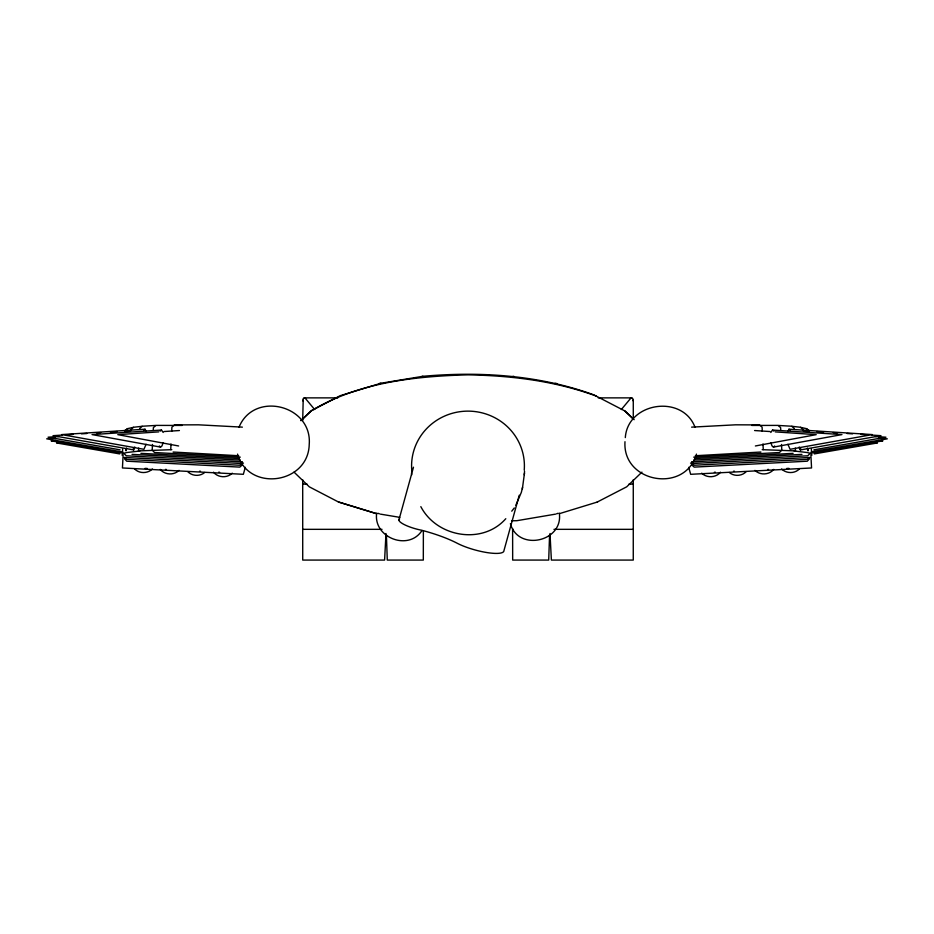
<?xml version="1.0" encoding="UTF-8"?>
<svg xmlns="http://www.w3.org/2000/svg" width="934" height="934" viewBox="0 0 934 934"><rect width="100%" height="100%" fill="white"/><g stroke="black" fill="none" stroke-linecap="round" stroke-linejoin="round"><path stroke-width="1.4" d="M122.681 451.846L122.786 453.2L51.113 440.825L55.958 440.509M121.945 455.021L123.335 453.515L126.522 452.558L139.855 451.005L138.524 450.912L138.676 448.098M524.266 474.857L524.546 471.25M549.577 534.902L548.702 560.073L512.673 560.073L512.614 529.333L513.303 529.333M302.698 420.417L303.223 398.584A14.874 3.794 90 0 1 305.476 398.526L314.665 409.536M123.113 455.197L122.436 467.969L243.342 474.309L245.303 467.327M152.499 444.467L152.207 450.083L154.53 452.523L240.272 457.158M153.234 430.422L153.386 427.609L155.955 425.402L182.177 425.437M170.735 449.593L171.027 443.965M171.693 431.333L171.914 427.118L174.518 424.912L198.452 424.818L242.373 427.142M242.396 462.12L242.245 464.934L239.804 467.117L126.709 461.198L124.514 458.769M385.987 533.512L384.598 560.073L302.721 560.073L302.698 479.772M122.669 449.207L122.401 451.939L46.7 438.828L55.608 438.256M624.986 441.712C622.278 482.808 685.229 493.771 696.46 454.099M625.313 437.591C627.73 402.11 682.614 394.02 695.059 427.375M878.392 438.256L887.3 438.828L811.634 451.717M242.338 463.147L239.699 465.237L126.989 459.376L124.572 458.162M515.837 505.247L521.359 492.311L522.573 487.244M522.351 488.984L524.499 473.048M633.159 400.849L632.762 398.584A14.874 3.794 -90 0 0 630.508 398.526L621.32 409.536M808.377 449.651L808.073 450.83L807.63 449.511M126.604 447.993L125.95 450.795L125.623 449.651M787.817 431.38L789.008 429.22L872.391 434.59L790.071 449.312L787.922 444.28M134.788 446.989L133.714 449.908L53.04 435.676L62.426 435.069M146.078 444.28L143.929 449.312L61.609 434.59L144.992 429.22L146.183 431.38M398.935 519.911L413.482 467.21M519.257 495.207L503.94 550.675A28.137 6.573 15.4 0 1 487.151 552.601A28.137 6.573 15.4 0 1 457.532 543.425A51.066 11.932 15.4 0 0 421.316 530.173A18.645 4.355 15.4 0 1 399.624 518.919M163.123 442.798L161.967 445.95L160.566 447.106L92.057 434.59L161.465 430.049L163.228 432.465M800.905 448.822L800.333 449.943L799.574 448.577M770.772 432.465L772.535 430.049L841.943 434.59L773.434 447.106L772.033 445.95L770.877 442.798M238.941 427.375C253.791 390.494 312.435 404.994 309.224 444.456C308.302 484.034 248.456 492.335 237.54 454.099M143.941 430.527L144.992 429.22M774.695 445.973L773.434 447.106M421.97 530.535C408.59 551.469 373.075 537.54 376.671 513.14M160.181 431.111L161.465 430.049M511.75 511.178L514.295 507.956M505.796 518.709C482.434 545.199 436.773 537.237 420.837 506.648M809.486 458.769L807.291 461.198L694.196 467.117L691.755 464.934L691.604 462.12M810.198 453.34L807.747 455.792L692.479 461.828M133.667 449.943L133.095 448.822M300.806 420.65L310.999 411.018C357.944 382.508 414.147 376.285 467.992 374.849C511.493 375.62 555.158 380.944 596.172 396.039M301.215 420.487L311.524 410.61L340.233 395.677L380.932 383.232M641.927 472.137L626.679 486.836L597.071 502.13M720.534 472.184C715.934 477.799 706.875 478.266 701.714 473.176M746.266 471.588C741.97 476.223 734.054 476.644 729.291 472.476M773.772 469.393C769.161 475.009 760.113 475.476 754.941 470.386M799.504 468.798C794.881 473.818 786.381 473.701 781.56 468.985M124.409 430.819L127.584 428.753M242.046 461.98L240.05 463.427L124.234 457.462M124.981 430.878L127.456 428.659L133.422 427.352M130.958 429.488L133.48 427.27L142.096 426.301M139.703 428.437L142.26 426.231L155.383 425.46M152.44 468.985C147.619 473.701 139.119 473.818 134.496 468.798M179.059 470.386C173.887 475.476 164.839 475.009 160.228 469.393M204.709 472.476C199.946 476.644 192.03 476.223 187.734 471.588M232.286 473.176C227.125 478.266 218.066 477.799 213.466 472.184M809.428 458.162L807.011 459.376L694.301 465.237L691.662 463.147M556.652 513.805L558.053 513.28M559.606 513.595L597.55 501.978M555.602 514.12L516.876 520.693L511.89 520.798M755.384 445.973L816.211 434.649L775.243 431.87M421.958 376.46L422.927 376.297C480.333 371.207 539.257 375.071 593.767 394.837L624.986 411.018L634.163 419.681M800.333 449.943L880.96 435.676L871.574 435.069M813.923 449.826L885.934 437.205L875.508 436.528M814.285 453.912L877.411 442.949L874.551 442.763M379.052 383.559L422.927 376.297M760.906 452.033L695.305 455.734M714.358 472.277L715.327 472.195M767.596 469.487L768.565 469.405M138.524 450.912L171.809 449.674M795.324 448.098L795.476 450.912L794.145 451.005L807.478 452.558L810.665 453.515L812.055 455.021M793.106 453.352L694.744 458.547M801.944 454.391L693.845 460.1M690.541 463.159L692.923 462.995M158.757 431.87L117.789 434.649L178.616 445.973M164.069 431.531L179.421 430.539M66.466 434.812L73.249 434.38M81.421 433.855L86.897 433.504M96.529 432.886L100.674 432.617M110.375 432.01L117.334 431.566M125.693 431.029L130.97 430.691M58.492 436.528L48.066 437.205L120.077 449.826M59.449 442.763L56.589 442.949L119.715 453.912M691.627 427.142L735.548 424.818L759.482 424.912L762.086 427.118L762.307 431.333M751.823 425.437L778.045 425.402L780.614 427.609L780.766 430.422M693.729 457.158L779.47 452.523L781.793 450.083L781.501 444.467M809.766 457.462L693.95 463.427L691.954 461.98M762.191 449.674L795.476 450.912M778.617 425.46L791.74 426.231L794.297 428.437M791.904 426.301L800.52 427.27L803.042 429.488M800.578 427.352L806.544 428.659L809.019 430.878M806.416 428.753L809.591 430.819M789.008 468.389L786.732 468.448M733.505 471.238L734.474 471.226M304.344 397.872L337.758 397.872M598.227 397.872L631.641 397.872M302.698 484.116L307.017 484.116M628.956 484.116L633.275 484.116M302.698 529.333L382.006 529.333M553.967 529.333L633.275 529.333M147.268 468.448L144.992 468.389M199.526 471.226L200.495 471.238M241.521 461.828L126.253 455.792L123.802 453.34M140.894 453.352L239.256 458.547M240.155 460.1L132.056 454.391M238.695 455.734L173.094 452.033M808.307 431.029L803.03 430.691M816.666 431.566L823.625 432.01M833.326 432.617L837.471 432.886M847.103 433.504L852.579 433.855M878.042 440.509L882.887 440.825L811.214 453.2L811.319 451.846M860.751 434.38L867.534 434.812M769.931 431.531L754.579 430.539M241.077 462.995L243.459 463.159M218.673 472.195L219.642 472.277M165.435 469.405L166.404 469.487M399.799 517.354L380.383 514.12M555.053 383.232L556.933 383.559M513.058 376.297L514.027 376.46M338.423 501.978L376.717 513.712L338.423 501.978L309.306 486.836L294.058 472.137M377.931 513.28L379.332 513.805M160.566 447.106L159.305 445.973M772.535 430.049L773.819 431.111M789.008 429.22L790.059 430.527M624.461 410.61L632.762 418.549M510.408 523.624C518.02 551.772 563.517 541.883 559.314 513.14M688.697 467.327L690.658 474.309L811.564 467.969L810.887 455.197M799.212 446.989L799.551 448.46M302.698 400.149L302.826 400.849M807.396 447.993L807.606 449.394M411.485 473.048L411.719 474.857M811.529 451.542L811.331 449.207M762.973 443.965L763.265 449.593M549.998 533.512L551.387 560.073L633.264 560.073L633.275 479.772M386.396 534.902L387.283 560.073L423.312 560.073L423.371 530.734M633.275 400.149L633.275 418.969M411.894 471.577A56.414 54.732 0 0 1 467.245 411.135A56.414 54.732 0 0 1 524.231 470.141"/></g></svg>
